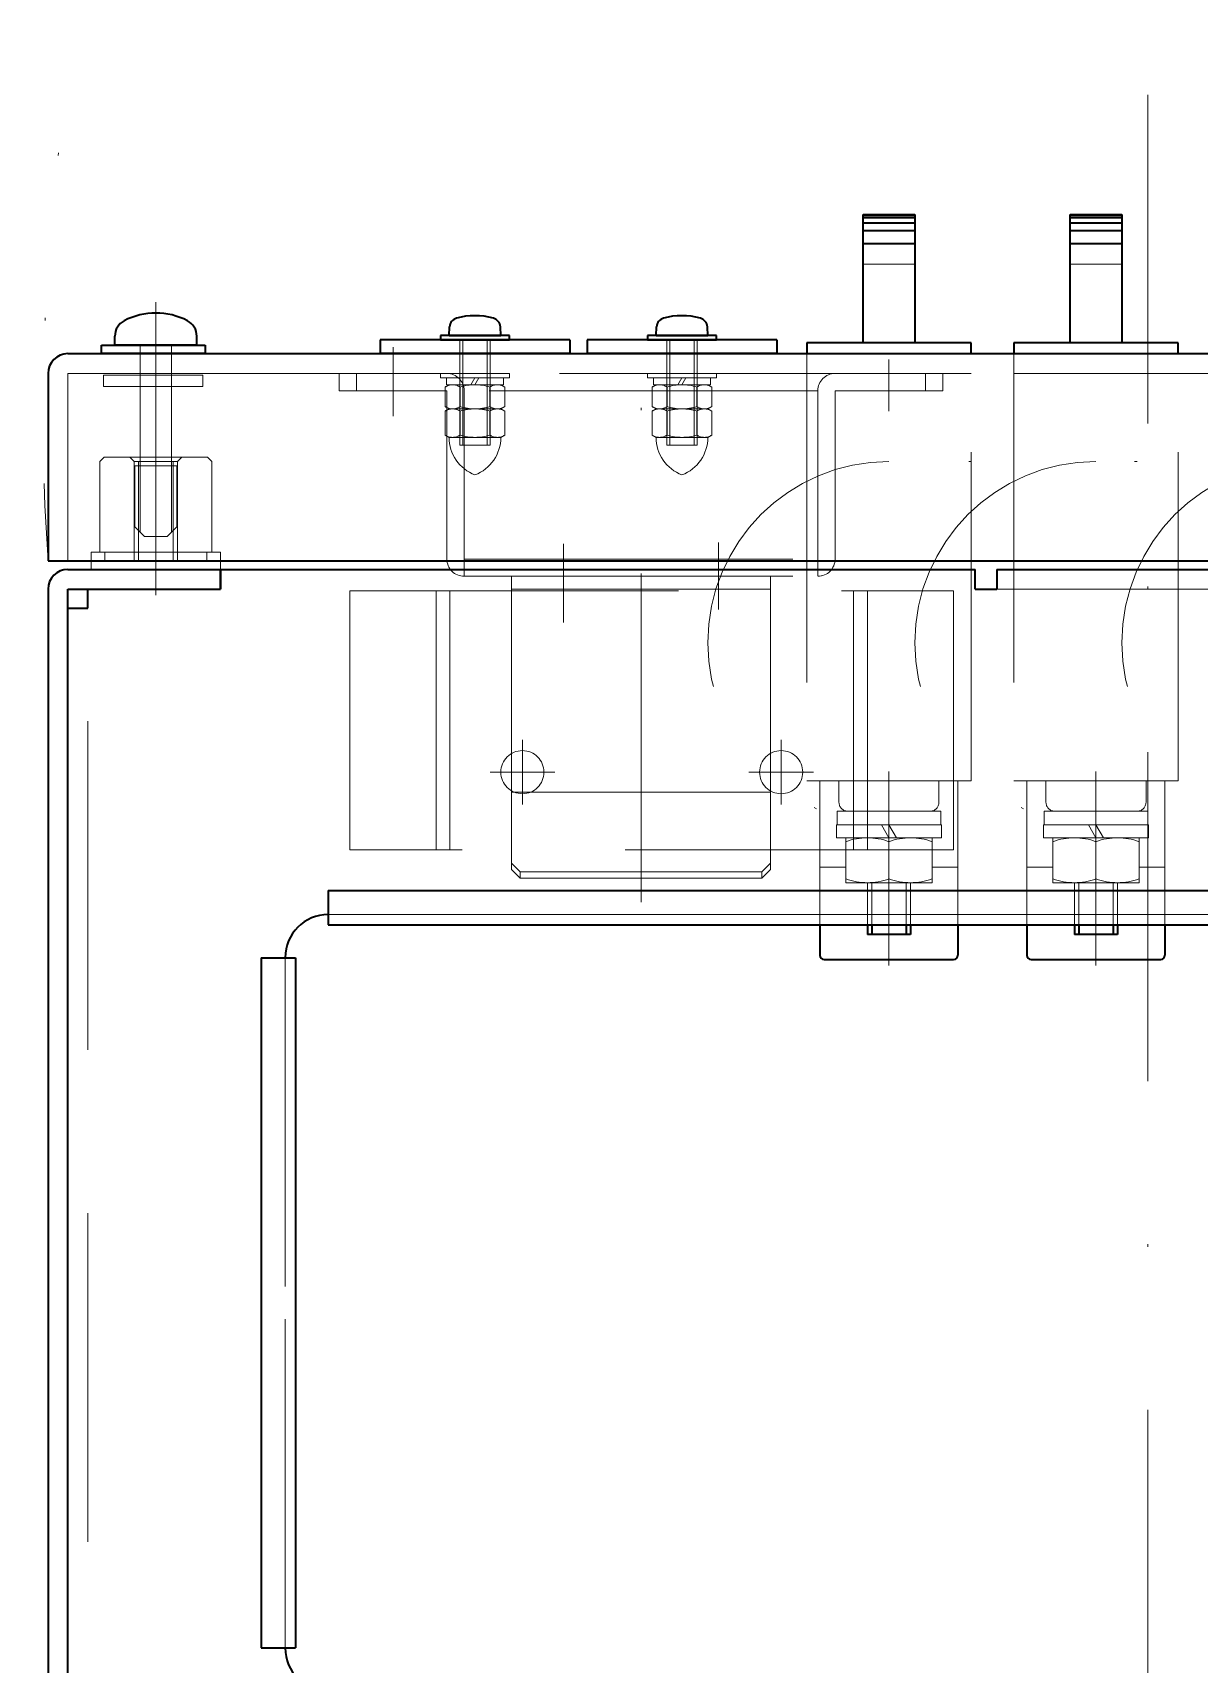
# Model space of a CAD drawing. Header units: millimetres. Extents: x 10 to 832, y 7 to 590.
# Drawn here: x 401.9 to 447, y 56 to 119.1 of the extents above; entities that cross this region are included whole.
import ezdxf

# ---------------------------------------------------------------- set-up
doc = ezdxf.new("R2010")
doc.units = ezdxf.units.MM
for name, pattern in [('DASHDOT', [25.3, 12.7, -6.3, 0, -6.3]), ('DASHED', [19, 12.7, -6.3]), ('DIVIDE', [31.6, 12.7, -6.3, 0, -6.3, 0, -6.3])]:
    doc.linetypes.add(name, pattern=pattern)
for name, color, linetype in [('GR1_01', 7, 'Continuous'), ('GR1_02', 7, 'Continuous'), ('GR1_03', 7, 'Continuous'), ('GR1_04', 7, 'Continuous'), ('GR1_09', 7, 'Continuous'), ('GR1_10', 7, 'Continuous'), ('GR1_11', 7, 'Continuous'), ('GR1_14', 7, 'Continuous'), ('GR1_16', 7, 'Continuous'), ('GR1_17', 7, 'Continuous')]:
    doc.layers.add(name, color=color, linetype=linetype)

# ---------------------------------------------------------------- blocks, each defined once
blk = doc.blocks.new('BLKF105')
at = {"layer": 'GR1_01', "color": 3, "linetype": 'Continuous', "lineweight": 35}
for p, q in [((403.267, 106.667), (484.833, 106.667)), ((484.833, 106.667), (484.833, 98.667)), ((402.5, 105.9), (402.5, 98.667)), ((402.5, 98.667), (484.833, 98.667))]:
    blk.add_line(p, q, dxfattribs=at)
at = {"layer": 'GR1_01', "color": 4, "linetype": 'DASHED', "lineweight": 13}
for p, q in [((403.267, 105.9), (484.833, 105.9)), ((403.267, 98.667), (403.267, 105.9))]:
    blk.add_line(p, q, dxfattribs=at)
at = {"layer": 'GR1_01', "color": 3, "linetype": 'Continuous', "lineweight": 35}
blk.add_arc((403.267, 105.9), 0.767, 90, 180, dxfattribs=at)
blk = doc.blocks.new('BLKF113')
at = {"layer": 'GR1_04', "color": 4, "linetype": 'DASHED', "lineweight": 13}
for p, q in [((441.067, 90.167), (441.067, 89.33)), ((444.933, 90.167), (444.933, 89.33)), ((441.4, 88.997), (444.6, 88.997))]:
    blk.add_line(p, q, dxfattribs=at)
for centre, start, end in [((441.4, 89.33), 180, 270), ((444.6, 89.33), 270, 0)]:
    blk.add_arc(centre, 0.333, start, end, dxfattribs=at)
blk = doc.blocks.new('BLKF114')
at = {"layer": 'GR1_04', "color": 4, "linetype": 'DASHED', "lineweight": 13}
for p, q in [((442.167, 86.23), (442.167, 84.6)), ((442.333, 86.23), (442.333, 84.6)), ((443.667, 86.23), (443.667, 84.6)), ((443.833, 86.23), (443.833, 84.6))]:
    blk.add_line(p, q, dxfattribs=at)
at = {"layer": 'GR1_04', "color": 3, "linetype": 'Continuous', "lineweight": 35}
for p, q in [((442.167, 84.6), (442.167, 84.233)), ((442.333, 84.6), (442.333, 84.233)), ((443.667, 84.6), (443.667, 84.233)), ((443.833, 84.6), (443.833, 84.233)), ((443.833, 84.233), (442.167, 84.233))]:
    blk.add_line(p, q, dxfattribs=at)
blk = doc.blocks.new('BLKF115')
at = {"layer": 'GR1_04', "color": 4, "linetype": 'DASHED', "lineweight": 13}
for p, q in [((441, 88.463), (441, 88.997)), ((441, 88.997), (445, 88.997)), ((445, 88.997), (445, 88.463)), ((440.967, 87.963), (440.967, 88.463)), ((440.967, 88.463), (445.033, 88.463)), ((445, 88.463), (441, 88.463)), ((443, 87.963), (442.711, 88.463)), ((443.289, 87.963), (443, 88.463)), ((445.033, 88.463), (445.033, 87.963)), ((445.033, 87.963), (440.967, 87.963)), ((441.333, 86.23), (441.333, 87.963)), ((441.333, 87.963), (444.667, 87.963)), ((443, 86.379), (443, 87.963)), ((444.667, 87.963), (444.667, 86.23)), ((444.667, 86.23), (441.333, 86.23))]:
    blk.add_line(p, q, dxfattribs=at)
for centre, start, end in [((442.167, 85.556), 69.74384, 110.25616), ((443.833, 85.556), 69.74384, 110.25616), ((442.167, 88.637), 249.74384, 290.25616), ((443.833, 88.637), 249.74384, 290.25616)]:
    blk.add_arc(centre, 2.407, start, end, dxfattribs=at)
blk = doc.blocks.new('BLKF112')
at = {"layer": 'GR1_04', "color": 3, "linetype": 'Continuous', "lineweight": 35}
for p, q in [((442, 107.083), (442, 112.04)), ((442, 112.04), (444, 112.04)), ((444, 112.007), (442, 112.007)), ((444, 111.907), (442, 111.907)), ((444, 111.707), (442, 111.707)), ((444, 112.04), (444, 107.083)), ((444, 111.407), (442, 111.407)), ((444, 110.907), (442, 110.907)), ((446.175, 107.083), (439.825, 107.083)), ((439.825, 107.083), (439.825, 106.667)), ((446.175, 106.667), (446.175, 107.083)), ((440.333, 84.6), (440.333, 83.433)), ((445.667, 84.6), (445.667, 83.433)), ((440.5, 83.267), (445.5, 83.267))]:
    blk.add_line(p, q, dxfattribs=at)
at = {"layer": 'GR1_04', "color": 4, "linetype": 'DASHED', "lineweight": 13}
for p, q in [((442, 110.125), (444, 110.125)), ((439.817, 107.083), (439.825, 107.083)), ((439.825, 106.667), (439.825, 90.167)), ((446.175, 90.167), (446.175, 106.667)), ((439.825, 105.9), (446.175, 105.9)), ((439.825, 90.167), (446.175, 90.167)), ((440.333, 90.167), (440.333, 84.6)), ((445.667, 90.167), (445.667, 84.6)), ((440.333, 86.833), (441.333, 86.833)), ((444.667, 86.833), (445.667, 86.833))]:
    blk.add_line(p, q, dxfattribs=at)
at = {"layer": 'GR1_04', "color": 4, "linetype": 'DASHDOT', "lineweight": 13}
blk.add_line((443, 90.529), (443, 83.036), dxfattribs=at)
at = {"layer": 'GR1_04', "color": 3, "linetype": 'Continuous', "lineweight": 35}
for centre, start, end in [((440.5, 83.433), 180, 270), ((445.5, 83.433), 270, 360)]:
    blk.add_arc(centre, 0.167, start, end, dxfattribs=at)
at = {"layer": 'GR1_04', "color": 4, "linetype": 'DASHED', "lineweight": 13}
for name in ['BLKF113', 'BLKF115']:
    blk.add_blockref(name, (0, 0), dxfattribs=at)
at = {"layer": 'GR1_04', "color": 3, "linetype": 'Continuous', "lineweight": 35}
blk.add_blockref('BLKF114', (0, 0), dxfattribs=at)
blk = doc.blocks.new('BLKF124')
at = {"layer": 'GR1_01', "color": 3, "linetype": 'Continuous', "lineweight": 35}
for p, q in [((415.333, 107.2), (415.333, 106.667)), ((422.667, 107.2), (415.333, 107.2)), ((422.667, 107.2), (422.667, 106.667)), ((422.667, 106.667), (415.333, 106.667))]:
    blk.add_line(p, q, dxfattribs=at)
blk = doc.blocks.new('BLKF125')
at = {"layer": 'GR1_10', "color": 4, "linetype": 'DASHED', "lineweight": 13}
for p, q in [((420.333, 105.9), (417.667, 105.9)), ((417.667, 105.9), (417.667, 105.733)), ((420.333, 105.733), (420.333, 105.9)), ((417.667, 105.733), (420.333, 105.733)), ((418, 105.467), (417.845, 105.377)), ((417.845, 105.377), (417.845, 104.623)), ((420.1, 105.733), (417.9, 105.733)), ((417.9, 105.733), (417.9, 105.467)), ((417.9, 105.467), (420.1, 105.467)), ((420, 105.467), (418, 105.467)), ((418.423, 104.623), (418.423, 105.377)), ((418.846, 105.467), (419, 105.733)), ((419, 105.467), (419.154, 105.733)), ((419.577, 104.623), (419.577, 105.377)), ((420.155, 105.377), (420, 105.467)), ((420.1, 105.467), (420.1, 105.733)), ((420.155, 104.623), (420.155, 105.377)), ((417.845, 104.623), (418, 104.533)), ((418, 104.533), (420, 104.533)), ((420, 104.533), (420.155, 104.623))]:
    blk.add_line(p, q, dxfattribs=at)
for centre, radius, start, end in [((418.134, 104.956), 0.511, 55.61575, 124.38425), ((419, 103.556), 1.911, 72.41205, 107.58795), ((419.866, 104.956), 0.511, 55.61575, 124.38425), ((418.134, 105.044), 0.511, 235.61575, 304.38425), ((419, 106.444), 1.911, 252.41205, 287.58795), ((419.866, 105.044), 0.511, 235.61575, 304.38425)]:
    blk.add_arc(centre, radius, start, end, dxfattribs=at)
blk = doc.blocks.new('BLKF126')
at = {"layer": 'GR1_10', "color": 3, "linetype": 'Continuous', "lineweight": 35}
for p, q in [((417.667, 107.367), (417.667, 107.2)), ((420.333, 107.367), (417.667, 107.367)), ((417.667, 107.2), (420.333, 107.2)), ((418, 107.367), (418.018, 107.702)), ((418, 107.367), (420, 107.367)), ((420, 107.367), (419.982, 107.702)), ((420.333, 107.2), (420.333, 107.367))]:
    blk.add_line(p, q, dxfattribs=at)
at = {"layer": 'GR1_10', "color": 4, "linetype": 'DASHED', "lineweight": 13}
for p, q in [((418.417, 107.2), (418.417, 103.133)), ((418.533, 107.2), (418.533, 103.133)), ((419.467, 107.2), (419.467, 103.133)), ((419.583, 107.2), (419.583, 103.133)), ((418.417, 103.133), (419.583, 103.133))]:
    blk.add_line(p, q, dxfattribs=at)
at = {"layer": 'GR1_10', "color": 3, "linetype": 'Continuous', "lineweight": 35}
for centre, radius, start, end in [((418.384, 107.683), 0.367, 105.54205, 177), ((419, 105.467), 2.667, 74.45795, 105.54205), ((419.616, 107.683), 0.367, 3, 74.45795)]:
    blk.add_arc(centre, radius, start, end, dxfattribs=at)
blk = doc.blocks.new('BLKF153')
at = {"layer": 'GR1_03', "color": 3, "linetype": 'Continuous', "lineweight": 35}
for p, q in [((404.567, 106.667), (404.567, 107)), ((404.567, 107), (408.567, 107)), ((408.567, 106.667), (404.567, 106.667)), ((408.567, 107), (408.567, 106.667))]:
    blk.add_line(p, q, dxfattribs=at)
blk = doc.blocks.new('BLKF154')
at = {"layer": 'GR1_03', "color": 4, "linetype": 'DASHED', "lineweight": 13}
for p, q in [((404.648, 105.4), (404.648, 105.833)), ((404.648, 105.833), (408.485, 105.833)), ((408.485, 105.4), (404.648, 105.4)), ((408.485, 105.833), (408.485, 105.4))]:
    blk.add_line(p, q, dxfattribs=at)
blk = doc.blocks.new('BLKF156')
at = {"layer": 'GR1_03', "color": 4, "linetype": 'DASHED', "lineweight": 13}
for p, q in [((404.5, 102.5), (404.667, 102.667)), ((404.5, 99), (404.5, 102.5)), ((404.667, 102.667), (408.667, 102.667)), ((408.667, 102.667), (408.833, 102.5)), ((408.833, 102.5), (408.833, 99)), ((404.7, 99), (404.5, 99)), ((404.7, 98.667), (404.7, 99)), ((408.833, 99), (408.633, 99)), ((408.633, 99), (408.633, 98.667)), ((408.633, 98.667), (404.7, 98.667))]:
    blk.add_line(p, q, dxfattribs=at)
blk = doc.blocks.new('BLKF155')
at = {"layer": 'GR1_03', "color": 4, "linetype": 'DASHDOT', "lineweight": 13}
blk.add_line((406.667, 97.333), (406.667, 108), dxfattribs=at)
at = {"layer": 'GR1_03', "color": 4, "linetype": 'DASHED', "lineweight": 13}
for p, q in [((405.667, 102.667), (405.833, 102.5)), ((405.833, 102.5), (405.833, 98.667)), ((407.5, 102.5), (405.833, 102.5)), ((406, 102.5), (406, 98.667)), ((407.333, 102.5), (407.333, 98.667)), ((407.667, 102.667), (407.5, 102.5)), ((407.5, 102.5), (407.5, 98.667))]:
    blk.add_line(p, q, dxfattribs=at)
blk.add_blockref('BLKF156', (0, 0), dxfattribs=at)
blk = doc.blocks.new('BLKF157')
at = {"layer": 'GR1_03', "color": 4, "linetype": 'DASHED', "lineweight": 13}
for p, q in [((404.167, 99), (409.167, 99)), ((404.167, 98.333), (404.167, 99)), ((409.167, 99), (409.167, 98.333)), ((404.167, 98.333), (409.167, 98.333))]:
    blk.add_line(p, q, dxfattribs=at)
blk = doc.blocks.new('BLKF158')
at = {"layer": 'GR1_03', "color": 4, "linetype": 'DASHDOT', "lineweight": 13}
blk.add_line((406.667, 108.65), (406.667, 98.983), dxfattribs=at)
at = {"layer": 'GR1_03', "color": 3, "linetype": 'Continuous', "lineweight": 35}
for p, q in [((405.083, 107), (405.083, 107.344)), ((408.25, 107), (408.25, 107.344)), ((408.25, 107), (405.083, 107))]:
    blk.add_line(p, q, dxfattribs=at)
at = {"layer": 'GR1_03', "color": 4, "linetype": 'DASHED', "lineweight": 13}
for p, q in [((406.067, 107), (406.067, 99.767)), ((407.267, 107), (407.267, 99.767)), ((405.85, 102.333), (405.85, 99.983)), ((405.85, 102.333), (407.483, 102.333)), ((407.483, 102.333), (407.483, 99.983)), ((405.85, 99.983), (406.233, 99.6)), ((407.1, 99.6), (406.233, 99.6)), ((407.1, 99.6), (407.483, 99.983))]:
    blk.add_line(p, q, dxfattribs=at)
at = {"layer": 'GR1_03', "color": 3, "linetype": 'Continuous', "lineweight": 35}
for centre, radius, start, end in [((405.75, 107.344), 0.667, 117.27961, 180), ((406.667, 105.567), 2.667, 62.72039, 117.27961), ((407.583, 107.344), 0.667, 0, 62.72039)]:
    blk.add_arc(centre, radius, start, end, dxfattribs=at)
blk = doc.blocks.new('BLKF227')
at = {"layer": 'GR1_09', "color": 4, "linetype": 'DASHED', "lineweight": 13}
for p, q in [((414.167, 97.5), (437.5, 97.5)), ((414.167, 97.5), (414.167, 87.5)), ((417.5, 97.5), (417.5, 87.5)), ((418.033, 97.5), (418.033, 87.5)), ((433.633, 97.5), (433.633, 87.5)), ((434.167, 97.5), (434.167, 87.5)), ((437.5, 97.5), (437.5, 87.5)), ((437.5, 87.5), (414.167, 87.5))]:
    blk.add_line(p, q, dxfattribs=at)
at = {"layer": 'GR1_09', "color": 4, "linetype": 'DASHDOT', "lineweight": 13}
for p, q in [((420.833, 89.25), (420.833, 91.75)), ((430.833, 89.25), (430.833, 91.75)), ((422.083, 90.5), (419.583, 90.5)), ((432.083, 90.5), (429.583, 90.5))]:
    blk.add_line(p, q, dxfattribs=at)
at = {"layer": 'GR1_09', "color": 4, "linetype": 'DASHED', "lineweight": 13}
for centre in [(420.833, 90.5), (430.833, 90.5)]:
    blk.add_circle(centre, 0.833, dxfattribs=at)
blk = doc.blocks.new('BLKF236')
at = {"layer": 'GR1_09', "color": 4, "linetype": 'DASHED', "lineweight": 13}
for p, q in [((430.417, 98.067), (420.417, 98.067)), ((420.417, 98.067), (420.417, 86.733)), ((430.417, 86.733), (430.417, 98.067)), ((430.417, 97.567), (420.417, 97.567)), ((420.417, 89.733), (430.417, 89.733)), ((420.75, 86.65), (420.417, 86.983)), ((420.75, 86.4), (420.417, 86.733)), ((420.75, 86.65), (430.083, 86.65)), ((420.75, 86.65), (420.75, 86.4)), ((420.75, 86.4), (430.083, 86.4)), ((430.083, 86.65), (430.417, 86.983)), ((430.083, 86.4), (430.417, 86.733)), ((430.083, 86.65), (430.083, 86.4))]:
    blk.add_line(p, q, dxfattribs=at)
blk = doc.blocks.new('BLKF238')
at = {"layer": 'GR1_09', "color": 4, "linetype": 'DASHED', "lineweight": 13}
for p, q in [((413.75, 105.9), (413.75, 105.233)), ((417.917, 105.9), (413.75, 105.9)), ((414.417, 105.233), (414.417, 105.9)), ((417.917, 105.9), (417.75, 105.9)), ((437.083, 105.9), (432.917, 105.9)), ((433.417, 105.9), (432.917, 105.9)), ((432.917, 105.887), (432.917, 105.9)), ((433.117, 105.9), (432.917, 105.9)), ((436.417, 105.233), (436.417, 105.9)), ((437.083, 105.233), (437.083, 105.9)), ((417.917, 105.233), (413.75, 105.233)), ((417.917, 105.233), (417.917, 98.733)), ((418.583, 105.233), (418.583, 98.08)), ((432.25, 98.08), (432.25, 105.233)), ((437.083, 105.233), (432.917, 105.233)), ((432.917, 98.733), (432.917, 105.233)), ((418.583, 98.733), (432.25, 98.733)), ((418.583, 98.067), (432.383, 98.067)), ((432.383, 98.067), (432.383, 98.08))]:
    blk.add_line(p, q, dxfattribs=at)
for centre, start, end in [((417.917, 105.233), 0, 90), ((432.917, 105.233), 90, 180), ((418.583, 98.733), 180, 270), ((432.25, 98.733), 270, 0)]:
    blk.add_arc(centre, 0.667, start, end, dxfattribs=at)
blk = doc.blocks.new('BLKF237')
at = {"layer": 'GR1_09', "color": 4, "linetype": 'DASHDOT', "lineweight": 13}
for p, q in [((425.417, 85.48), (425.417, 107.206)), ((415.833, 104.254), (415.833, 106.921)), ((435, 104.445), (435, 106.445)), ((422.417, 96.285), (422.417, 99.315)), ((428.417, 96.782), (428.417, 99.369))]:
    blk.add_line(p, q, dxfattribs=at)
at = {"layer": 'GR1_09', "color": 4, "linetype": 'DASHED', "lineweight": 13}
blk.add_line((432.25, 105.233), (418.583, 105.233), dxfattribs=at)
blk.add_blockref('BLKF238', (0, 0), dxfattribs=at)
blk = doc.blocks.new('BLKF257')
at = {"layer": 'GR1_04', "color": 4, "linetype": 'DASHED', "lineweight": 13}
for p, q in [((433.067, 90.167), (433.067, 89.33)), ((436.933, 90.167), (436.933, 89.33)), ((433.4, 88.997), (436.6, 88.997))]:
    blk.add_line(p, q, dxfattribs=at)
for centre, start, end in [((433.4, 89.33), 180, 270), ((436.6, 89.33), 270, 0)]:
    blk.add_arc(centre, 0.333, start, end, dxfattribs=at)
blk = doc.blocks.new('BLKF258')
at = {"layer": 'GR1_04', "color": 4, "linetype": 'DASHED', "lineweight": 13}
for p, q in [((434.167, 86.23), (434.167, 84.6)), ((434.333, 86.23), (434.333, 84.6)), ((435.667, 86.23), (435.667, 84.6)), ((435.833, 86.23), (435.833, 84.6))]:
    blk.add_line(p, q, dxfattribs=at)
at = {"layer": 'GR1_04', "color": 3, "linetype": 'Continuous', "lineweight": 35}
for p, q in [((434.167, 84.6), (434.167, 84.233)), ((434.333, 84.6), (434.333, 84.233)), ((435.667, 84.6), (435.667, 84.233)), ((435.833, 84.6), (435.833, 84.233)), ((435.833, 84.233), (434.167, 84.233))]:
    blk.add_line(p, q, dxfattribs=at)
blk = doc.blocks.new('BLKF259')
at = {"layer": 'GR1_04', "color": 4, "linetype": 'DASHED', "lineweight": 13}
for p, q in [((433, 88.463), (433, 88.997)), ((433, 88.997), (437, 88.997)), ((437, 88.997), (437, 88.463)), ((432.967, 87.963), (432.967, 88.463)), ((432.967, 88.463), (437.033, 88.463)), ((437, 88.463), (433, 88.463)), ((435, 87.963), (434.711, 88.463)), ((435.289, 87.963), (435, 88.463)), ((437.033, 88.463), (437.033, 87.963)), ((437.033, 87.963), (432.967, 87.963)), ((433.333, 86.23), (433.333, 87.963)), ((433.333, 87.963), (436.667, 87.963)), ((435, 86.379), (435, 87.963)), ((436.667, 87.963), (436.667, 86.23)), ((436.667, 86.23), (433.333, 86.23))]:
    blk.add_line(p, q, dxfattribs=at)
for centre, start, end in [((434.167, 85.556), 69.74384, 110.25616), ((435.833, 85.556), 69.74384, 110.25616), ((434.167, 88.637), 249.74384, 290.25616), ((435.833, 88.637), 249.74384, 290.25616)]:
    blk.add_arc(centre, 2.407, start, end, dxfattribs=at)
blk = doc.blocks.new('BLKF256')
at = {"layer": 'GR1_04', "color": 3, "linetype": 'Continuous', "lineweight": 35}
for p, q in [((434, 107.083), (434, 112.04)), ((434, 112.04), (436, 112.04)), ((436, 112.007), (434, 112.007)), ((436, 111.907), (434, 111.907)), ((436, 111.707), (434, 111.707)), ((436, 112.04), (436, 107.083)), ((436, 111.407), (434, 111.407)), ((436, 110.907), (434, 110.907)), ((438.175, 107.083), (431.825, 107.083)), ((431.825, 107.083), (431.825, 106.667)), ((438.175, 106.667), (438.175, 107.083)), ((432.333, 84.6), (432.333, 83.433)), ((437.667, 84.6), (437.667, 83.433)), ((432.5, 83.267), (437.5, 83.267))]:
    blk.add_line(p, q, dxfattribs=at)
at = {"layer": 'GR1_04', "color": 4, "linetype": 'DASHED', "lineweight": 13}
for p, q in [((434, 110.125), (436, 110.125)), ((431.817, 107.083), (431.825, 107.083)), ((431.825, 106.667), (431.825, 90.167)), ((438.175, 90.167), (438.175, 106.667)), ((431.825, 105.9), (438.175, 105.9)), ((431.825, 90.167), (438.175, 90.167)), ((432.333, 90.167), (432.333, 84.6)), ((437.667, 90.167), (437.667, 84.6)), ((432.333, 86.833), (433.333, 86.833)), ((436.667, 86.833), (437.667, 86.833))]:
    blk.add_line(p, q, dxfattribs=at)
at = {"layer": 'GR1_04', "color": 4, "linetype": 'DASHDOT', "lineweight": 13}
blk.add_line((435, 90.529), (435, 83.036), dxfattribs=at)
at = {"layer": 'GR1_04', "color": 3, "linetype": 'Continuous', "lineweight": 35}
for centre, start, end in [((432.5, 83.433), 180, 270), ((437.5, 83.433), 270, 360)]:
    blk.add_arc(centre, 0.167, start, end, dxfattribs=at)
at = {"layer": 'GR1_04', "color": 4, "linetype": 'DASHED', "lineweight": 13}
for name in ['BLKF257', 'BLKF259']:
    blk.add_blockref(name, (0, 0), dxfattribs=at)
at = {"layer": 'GR1_04', "color": 3, "linetype": 'Continuous', "lineweight": 35}
blk.add_blockref('BLKF258', (0, 0), dxfattribs=at)
blk = doc.blocks.new('BLKF278')
at = {"layer": 'GR1_01', "color": 3, "linetype": 'Continuous', "lineweight": 35}
for p, q in [((423.333, 107.2), (423.333, 106.667)), ((430.667, 107.2), (423.333, 107.2)), ((430.667, 107.2), (430.667, 106.667)), ((430.667, 106.667), (423.333, 106.667))]:
    blk.add_line(p, q, dxfattribs=at)
blk = doc.blocks.new('BLKF279')
at = {"layer": 'GR1_10', "color": 4, "linetype": 'DASHED', "lineweight": 13}
for p, q in [((428.333, 105.9), (425.667, 105.9)), ((425.667, 105.9), (425.667, 105.733)), ((428.333, 105.733), (428.333, 105.9)), ((425.667, 105.733), (428.333, 105.733)), ((426, 105.467), (425.845, 105.377)), ((425.845, 105.377), (425.845, 104.623)), ((428.1, 105.733), (425.9, 105.733)), ((425.9, 105.733), (425.9, 105.467)), ((425.9, 105.467), (428.1, 105.467)), ((428, 105.467), (426, 105.467)), ((426.423, 104.623), (426.423, 105.377)), ((426.846, 105.467), (427, 105.733)), ((427, 105.467), (427.154, 105.733)), ((427.577, 104.623), (427.577, 105.377)), ((428.155, 105.377), (428, 105.467)), ((428.1, 105.467), (428.1, 105.733)), ((428.155, 104.623), (428.155, 105.377)), ((425.845, 104.623), (426, 104.533)), ((426, 104.533), (428, 104.533)), ((428, 104.533), (428.155, 104.623))]:
    blk.add_line(p, q, dxfattribs=at)
for centre, radius, start, end in [((426.134, 104.956), 0.511, 55.61575, 124.38425), ((427, 103.556), 1.911, 72.41205, 107.58795), ((427.866, 104.956), 0.511, 55.61575, 124.38425), ((426.134, 105.044), 0.511, 235.61575, 304.38425), ((427, 106.444), 1.911, 252.41205, 287.58795), ((427.866, 105.044), 0.511, 235.61575, 304.38425)]:
    blk.add_arc(centre, radius, start, end, dxfattribs=at)
blk = doc.blocks.new('BLKF280')
at = {"layer": 'GR1_10', "color": 3, "linetype": 'Continuous', "lineweight": 35}
for p, q in [((425.667, 107.367), (425.667, 107.2)), ((428.333, 107.367), (425.667, 107.367)), ((425.667, 107.2), (428.333, 107.2)), ((426, 107.367), (426.018, 107.702)), ((426, 107.367), (428, 107.367)), ((428, 107.367), (427.982, 107.702)), ((428.333, 107.2), (428.333, 107.367))]:
    blk.add_line(p, q, dxfattribs=at)
at = {"layer": 'GR1_10', "color": 4, "linetype": 'DASHED', "lineweight": 13}
for p, q in [((426.417, 107.2), (426.417, 103.133)), ((426.533, 107.2), (426.533, 103.133)), ((427.467, 107.2), (427.467, 103.133)), ((427.583, 107.2), (427.583, 103.133)), ((426.417, 103.133), (427.583, 103.133))]:
    blk.add_line(p, q, dxfattribs=at)
at = {"layer": 'GR1_10', "color": 3, "linetype": 'Continuous', "lineweight": 35}
for centre, radius, start, end in [((426.384, 107.683), 0.367, 105.54205, 177), ((427, 105.467), 2.667, 74.45795, 105.54205), ((427.616, 107.683), 0.367, 3, 74.45795)]:
    blk.add_arc(centre, radius, start, end, dxfattribs=at)
blk = doc.blocks.new('BLKF358')
at = {"layer": 'GR1_10', "color": 4, "linetype": 'DASHED', "lineweight": 13}
for p, q in [((417.845, 104.444), (418, 104.533)), ((417.845, 103.523), (417.845, 104.444)), ((418, 104.533), (420, 104.533)), ((418.423, 103.523), (418.423, 104.444)), ((419.577, 103.523), (419.577, 104.444)), ((420, 104.533), (420.155, 104.444)), ((420.155, 104.444), (420.155, 103.523)), ((418, 103.433), (417.845, 103.523)), ((420, 103.433), (418, 103.433)), ((420.155, 103.523), (420, 103.433))]:
    blk.add_line(p, q, dxfattribs=at)
for centre, radius, start, end in [((418.134, 104.022), 0.511, 55.61575, 124.38425), ((419, 102.623), 1.911, 72.41205, 107.58795), ((419.866, 104.022), 0.511, 55.61575, 124.38425), ((418.134, 103.944), 0.511, 235.61575, 304.38425), ((419.552, 103.433), 1.552, 180, 249.16553), ((419, 105.344), 1.911, 252.41205, 287.58795), ((418.448, 103.433), 1.552, 290.83447, 0), ((419.866, 103.944), 0.511, 235.61575, 304.38425)]:
    blk.add_arc(centre, radius, start, end, dxfattribs=at)
blk = doc.blocks.new('BLKF359')
at = {"layer": 'GR1_10', "color": 4, "linetype": 'DASHED', "lineweight": 13}
for p, q in [((425.845, 104.444), (426, 104.533)), ((425.845, 103.523), (425.845, 104.444)), ((426, 104.533), (428, 104.533)), ((426.423, 103.523), (426.423, 104.444)), ((427.577, 103.523), (427.577, 104.444)), ((428, 104.533), (428.155, 104.444)), ((428.155, 104.444), (428.155, 103.523)), ((426, 103.433), (425.845, 103.523)), ((428, 103.433), (426, 103.433)), ((428.155, 103.523), (428, 103.433))]:
    blk.add_line(p, q, dxfattribs=at)
for centre, radius, start, end in [((426.134, 104.022), 0.511, 55.61575, 124.38425), ((427, 102.623), 1.911, 72.41205, 107.58795), ((427.866, 104.022), 0.511, 55.61575, 124.38425), ((426.134, 103.944), 0.511, 235.61575, 304.38425), ((427.552, 103.433), 1.552, 180, 249.16553), ((427, 105.344), 1.911, 252.41205, 287.58795), ((426.448, 103.433), 1.552, 290.83447, 0), ((427.866, 103.944), 0.511, 235.61575, 304.38425)]:
    blk.add_arc(centre, radius, start, end, dxfattribs=at)
blk = doc.blocks.new('BLKF462')
at = {"layer": 'GR1_17', "color": 4, "linetype": 'DIVIDE', "lineweight": 13}
blk.add_line((463.588, 102.5), (435, 102.5), dxfattribs=at)
for centre, radius, start, end in [((435, 95.5), 7, 90, 270), ((443, 95.5), 7, 90, 270), ((451, 95.5), 7, 90, 270), ((463.333, 87.502), 15, 47.43909, 89.02767), ((476.861, 102.233), 5, 227.43909, 270)]:
    blk.add_arc(centre, radius, start, end, dxfattribs=at)
blk = doc.blocks.new('BLKF485')
at = {"layer": 'GR1_02', "color": 3, "linetype": 'Continuous', "lineweight": 35}
for p, q in [((486.733, 102.167), (487.5, 102.167)), ((486.733, 102.167), (486.733, 98.333)), ((487.5, 102.167), (487.5, 40.767)), ((403.267, 98.333), (409.167, 98.333)), ((409.167, 97.567), (409.167, 98.333)), ((486.733, 98.333), (486.733, 40.767)), ((402.5, 97.567), (402.5, 40.767)), ((403.267, 40.767), (403.267, 97.567)), ((403.267, 97.567), (409.167, 97.567)), ((403.267, 40.767), (408.333, 40.767)), ((481.667, 40.767), (486.733, 40.767)), ((403.267, 40), (486.733, 40))]:
    blk.add_line(p, q, dxfattribs=at)
at = {"layer": 'GR1_02', "color": 4, "linetype": 'DASHED', "lineweight": 13}
blk.add_line((408.333, 40.767), (481.667, 40.767), dxfattribs=at)
at = {"layer": 'GR1_02', "color": 3, "linetype": 'Continuous', "lineweight": 35}
for centre, start, end in [((403.267, 97.567), 90, 180), ((403.267, 40.767), 180, 270), ((486.733, 40.767), 270, 360)]:
    blk.add_arc(centre, 0.767, start, end, dxfattribs=at)
blk = doc.blocks.new('BLKF496')
at = {"layer": 'GR1_02', "color": 3, "linetype": 'Continuous', "lineweight": 35}
for p, q in [((409.167, 98.333), (438.333, 98.333)), ((409.167, 98.333), (409.167, 97.567)), ((438.333, 97.567), (438.333, 98.333)), ((439.167, 98.333), (486.733, 98.333)), ((439.167, 98.333), (439.167, 97.567)), ((485.967, 98.333), (485.967, 97.567)), ((486.733, 98.333), (486.733, 97.567)), ((404.033, 97.567), (409.167, 97.567)), ((404.033, 96.833), (404.033, 97.567)), ((438.333, 97.567), (439.167, 97.567)), ((485.967, 97.333), (485.967, 97.567)), ((485.967, 97.567), (486.733, 97.567)), ((485.967, 97.333), (486.733, 97.333)), ((486.733, 41.767), (486.733, 97.333)), ((403.267, 41.767), (403.267, 96.833)), ((403.267, 96.833), (404.033, 96.833)), ((403.267, 41.767), (404.033, 41.767)), ((404.033, 41.533), (404.033, 41.767)), ((485.967, 41.533), (485.967, 41.767)), ((485.967, 41.767), (486.733, 41.767)), ((404.033, 41.533), (404.033, 40.767)), ((485.967, 41.533), (485.967, 40.767)), ((404.033, 40.767), (408.333, 40.767)), ((481.667, 40.767), (485.967, 40.767))]:
    blk.add_line(p, q, dxfattribs=at)
at = {"layer": 'GR1_02', "color": 4, "linetype": 'DASHED', "lineweight": 13}
for p, q in [((439.167, 97.567), (485.967, 97.567)), ((485.967, 41.767), (485.967, 97.333)), ((404.033, 41.767), (404.033, 96.833)), ((404.033, 41.533), (485.967, 41.533)), ((408.333, 40.767), (481.667, 40.767))]:
    blk.add_line(p, q, dxfattribs=at)
blk = doc.blocks.new('BLKF508')
at = {"layer": 'GR1_02', "color": 4, "linetype": 'DASHED', "lineweight": 13}
for p, q in [((476.667, 85), (413.333, 85)), ((411.667, 56.667), (411.667, 83.333)), ((478.333, 56.667), (478.333, 83.333)), ((476.667, 55), (413.333, 55))]:
    blk.add_line(p, q, dxfattribs=at)
at = {"layer": 'GR1_02', "color": 3, "linetype": 'Continuous', "lineweight": 35}
for centre, start, end in [((413.333, 83.333), 90, 180), ((476.667, 83.333), 0, 90), ((413.333, 56.667), 180, 270), ((476.667, 56.667), 270, 0)]:
    blk.add_arc(centre, 1.667, start, end, dxfattribs=at)
blk = doc.blocks.new('BLKF509')
at = {"layer": 'GR1_11', "color": 3, "linetype": 'Continuous', "lineweight": 35}
for p, q in [((413.333, 85.933), (476.667, 85.933)), ((413.333, 85.933), (413.333, 84.6)), ((476.667, 85.933), (476.667, 84.6)), ((413.333, 84.6), (476.667, 84.6))]:
    blk.add_line(p, q, dxfattribs=at)
at = {"layer": 'GR1_11', "color": 4, "linetype": 'DASHED', "lineweight": 13}
blk.add_line((413.333, 85), (476.667, 85), dxfattribs=at)
blk = doc.blocks.new('BLKF512')
at = {"layer": 'GR1_11', "color": 3, "linetype": 'Continuous', "lineweight": 35}
for p, q in [((410.733, 83.333), (410.733, 56.667)), ((410.733, 83.333), (412.067, 83.333)), ((412.067, 83.333), (412.067, 56.667)), ((410.733, 56.667), (412.067, 56.667))]:
    blk.add_line(p, q, dxfattribs=at)
at = {"layer": 'GR1_11', "color": 4, "linetype": 'DASHED', "lineweight": 13}
blk.add_line((411.667, 83.333), (411.667, 56.667), dxfattribs=at)

msp = doc.modelspace()

# ---------------------------------------------------------------- linework, layer by layer
at = {"layer": 'GR1_01', "color": 4, "linetype": 'DASHDOT', "lineweight": 13}
msp.add_line((445, 116.667), (445, 36.667), dxfattribs=at)
at = {"layer": 'GR1_10', "color": 4, "linetype": 'DASHED', "lineweight": 13}
for p, q in [((418.417, 107.2), (419.583, 107.2)), ((426.417, 107.2), (427.583, 107.2))]:
    msp.add_line(p, q, dxfattribs=at)
at = {"layer": 'GR1_14', "color": 4, "linetype": 'DIVIDE', "lineweight": 13}
msp.add_arc((486.583, 104.317), 84.273, 95.34422, 183.84422, dxfattribs=at)
at = {"layer": 'GR1_16', "color": 4, "linetype": 'Continuous', "lineweight": 13}
msp.add_arc((481.079, 98.667), 95.1, 91.5, 180, dxfattribs=at)

# ---------------------------------------------------------------- block references
at = {"layer": 'GR1_01', "color": 3, "linetype": 'Continuous', "lineweight": 35}
for name in ['BLKF124', 'BLKF278', 'BLKF105']:
    msp.add_blockref(name, (0, 0), dxfattribs=at)
at = {"layer": 'GR1_02', "color": 3, "linetype": 'Continuous', "lineweight": 35}
for name in ['BLKF485', 'BLKF496']:
    msp.add_blockref(name, (0, 0), dxfattribs=at)
at = {"layer": 'GR1_02', "color": 3, "linetype": 'DASHED', "lineweight": 13}
msp.add_blockref('BLKF508', (0, 0), dxfattribs=at)
at = {"layer": 'GR1_03', "color": 4, "linetype": 'DASHED', "lineweight": 13}
for name in ['BLKF158', 'BLKF155', 'BLKF154', 'BLKF157']:
    msp.add_blockref(name, (0, 0), dxfattribs=at)
at = {"layer": 'GR1_03', "color": 3, "linetype": 'Continuous', "lineweight": 35}
msp.add_blockref('BLKF153', (0, 0), dxfattribs=at)
at = {"layer": 'GR1_04', "color": 3, "linetype": 'Continuous', "lineweight": 35}
for name in ['BLKF256', 'BLKF112']:
    msp.add_blockref(name, (0, 0), dxfattribs=at)
at = {"layer": 'GR1_09', "color": 4, "linetype": 'DASHDOT', "lineweight": 13}
msp.add_blockref('BLKF237', (0, 0), dxfattribs=at)
at = {"layer": 'GR1_09', "color": 4, "linetype": 'DASHED', "lineweight": 13}
for name in ['BLKF236', 'BLKF227']:
    msp.add_blockref(name, (0, 0), dxfattribs=at)
at = {"layer": 'GR1_10', "color": 3, "linetype": 'Continuous', "lineweight": 35}
for name in ['BLKF126', 'BLKF280']:
    msp.add_blockref(name, (0, 0), dxfattribs=at)
at = {"layer": 'GR1_10', "color": 4, "linetype": 'DASHED', "lineweight": 13}
for name in ['BLKF125', 'BLKF279', 'BLKF358', 'BLKF359']:
    msp.add_blockref(name, (0, 0), dxfattribs=at)
at = {"layer": 'GR1_11', "color": 3, "linetype": 'Continuous', "lineweight": 35}
for name in ['BLKF509', 'BLKF512']:
    msp.add_blockref(name, (0, 0), dxfattribs=at)
at = {"layer": 'GR1_17', "color": 4, "linetype": 'DIVIDE', "lineweight": 13}
msp.add_blockref('BLKF462', (0, 0), dxfattribs=at)

doc.saveas('drawing.dxf')
